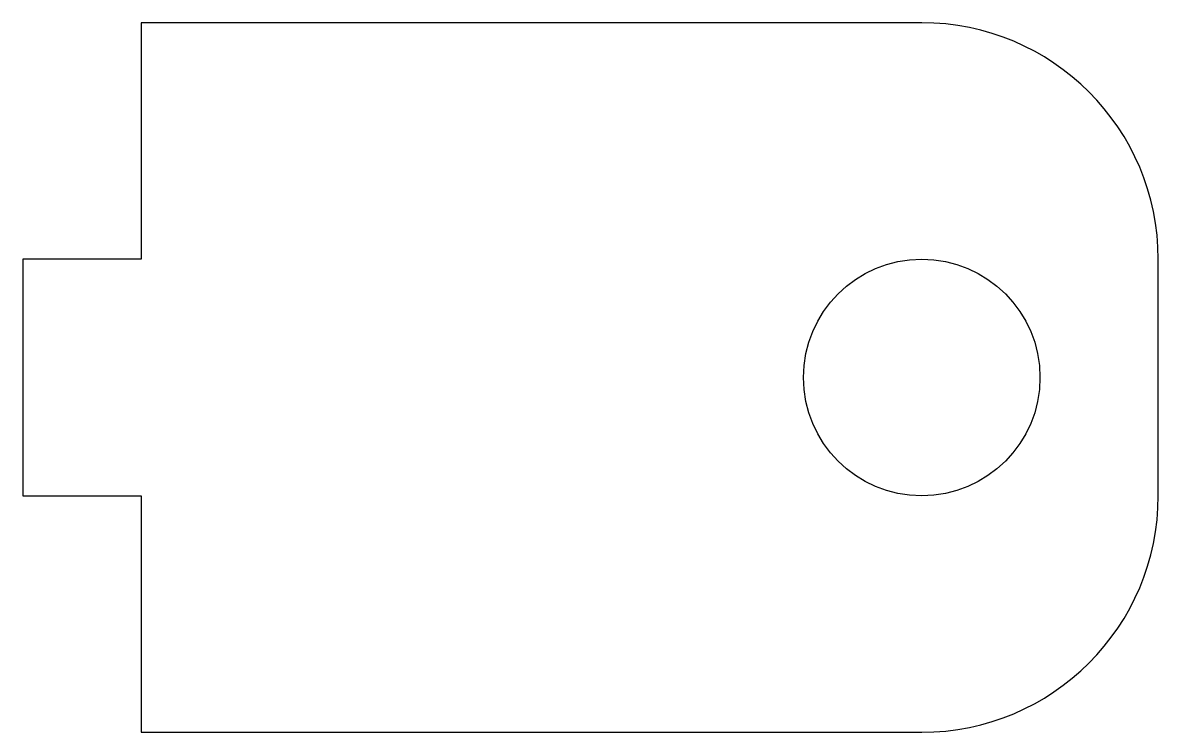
# Model space of a CAD drawing. Header units: centimetres. Extents: x -2.65 to 2.15, y -1.5 to 1.5.
import ezdxf

# ---------------------------------------------------------------- set-up
doc = ezdxf.new("R2010")
doc.units = ezdxf.units.CM

msp = doc.modelspace()

# ---------------------------------------------------------------- linework, layer by layer
at = {"color": 7, "linetype": 'Continuous', "lineweight": 25}
for p, q in [((-2.15, 1.5), (-2.15, 0.5)), ((1.15, 1.5), (-2.15, 1.5)), ((-2.65, 0.5), (-2.65, -0.5)), ((-2.15, 0.5), (-2.65, 0.5)), ((2.15, -0.5), (2.15, 0.5)), ((-2.65, -0.5), (-2.15, -0.5)), ((-2.15, -0.5), (-2.15, -1.5)), ((-2.15, -1.5), (1.15, -1.5))]:
    msp.add_line(p, q, dxfattribs=at)
msp.add_circle((1.15, 0), 0.5, dxfattribs=at)
for centre, start, end in [((1.15, 0.5), 0, 90), ((1.15, -0.5), 270, 0)]:
    msp.add_arc(centre, 1, start, end, dxfattribs=at)

doc.saveas('drawing.dxf')
